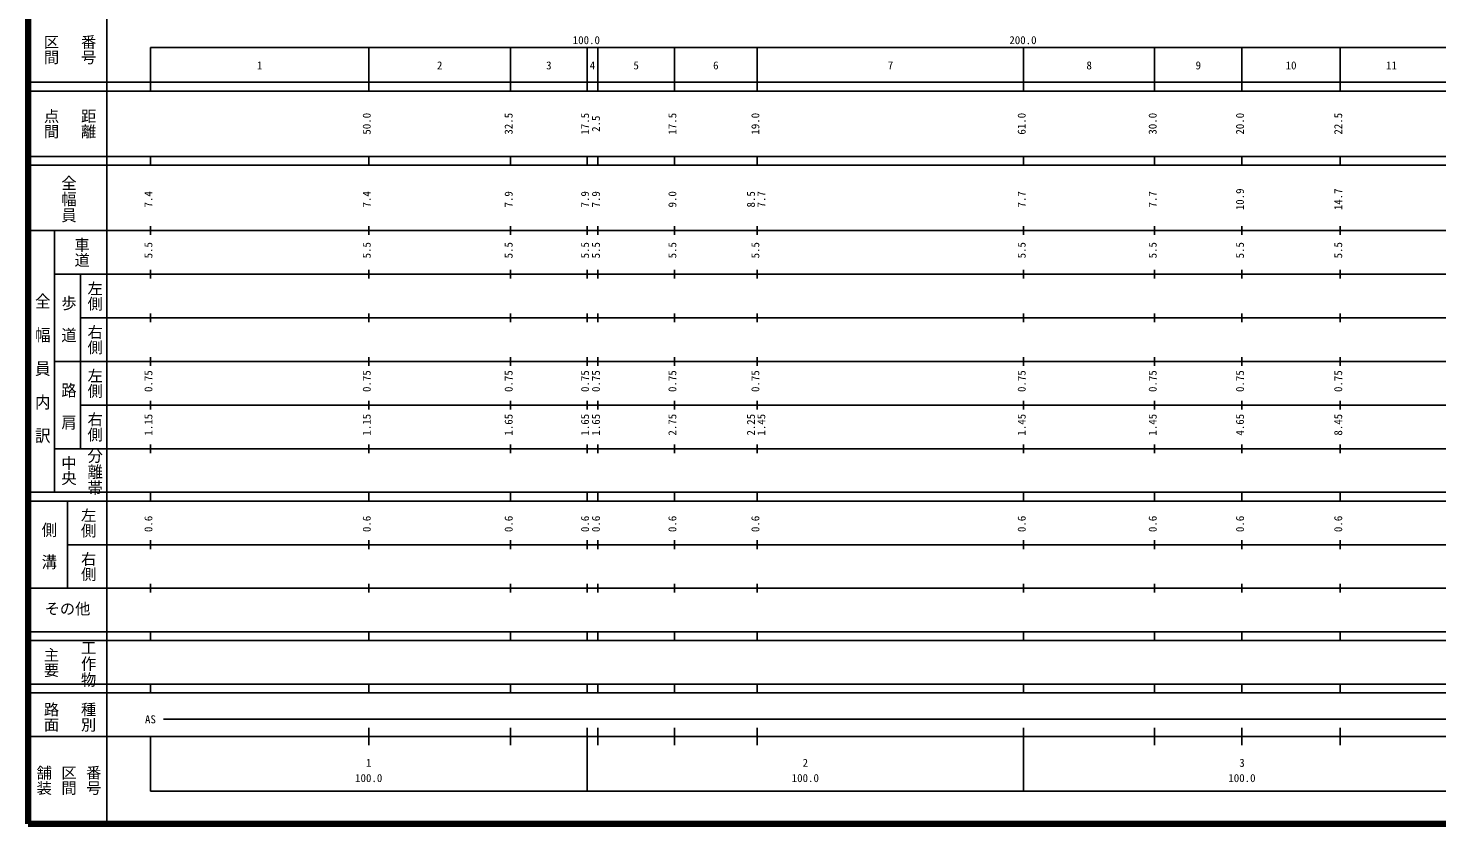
# Model space of a CAD drawing. Units: millimetres on the paper. Extents: x 40 to 680, y 20 to 380.
# Drawn here: x 40 to 362.6, y 20 to 202.4 of the extents above; entities that cross this region are included whole.
import ezdxf
from ezdxf.enums import TextEntityAlignment as Align

# ---------------------------------------------------------------- set-up
doc = ezdxf.new("R2010")
doc.units = ezdxf.units.MM
doc.layers.add('M-TTL', color=2, linetype='Continuous', lineweight=140)
doc.layers.add('M-TTL-BAND', color=7, linetype='Continuous', lineweight=25)
doc.styles.add('@ＭＳ ゴシック', font='')
doc.styles.add('ＭＳ ゴシック', font='')
doc.styles.get('@ＭＳ ゴシック').set_extended_font_data('@MS Gothic')
doc.styles.get('ＭＳ ゴシック').set_extended_font_data('MS Gothic')

msp = doc.modelspace()

# ---------------------------------------------------------------- linework, layer by layer
at = {"layer": 'M-TTL'}
for p, q in [((40, 380), (40, 20)), ((40, 20), (680, 20))]:
    msp.add_line(p, q, dxfattribs=at)
at = {"layer": 'M-TTL-BAND'}
for p, q in [((58, 370), (58, 20)), ((68, 198), (579, 198)), ((68, 198), (68, 188)), ((118, 188), (118, 198)), ((150.5, 188), (150.5, 198)), ((168, 188), (168, 198)), ((170.5, 188), (170.5, 198)), ((188, 188), (188, 198)), ((207, 188), (207, 198)), ((268, 188), (268, 198)), ((298, 188), (298, 198)), ((318, 188), (318, 198)), ((340.5, 188), (340.5, 198)), ((40, 190), (579, 190)), ((40, 188), (579, 188)), ((40, 173), (579, 173)), ((40, 171), (579, 171)), ((68, 171), (68, 173)), ((118, 171), (118, 173)), ((150.5, 171), (150.5, 173)), ((168, 171), (168, 173)), ((170.5, 171), (170.5, 173)), ((188, 171), (188, 173)), ((207, 171), (207, 173)), ((268, 171), (268, 173)), ((298, 171), (298, 173)), ((318, 171), (318, 173)), ((340.5, 171), (340.5, 173)), ((40, 156), (579, 156)), ((46, 96), (46, 156)), ((68, 155), (68, 157)), ((118, 155), (118, 157)), ((150.5, 155), (150.5, 157)), ((168, 155), (168, 157)), ((170.5, 155), (170.5, 157)), ((188, 155), (188, 157)), ((207, 155), (207, 157)), ((268, 155), (268, 157)), ((298, 155), (298, 157)), ((318, 155), (318, 157)), ((340.5, 155), (340.5, 157)), ((46, 146), (579, 146)), ((52, 146), (52, 106)), ((68, 145), (68, 147)), ((118, 145), (118, 147)), ((150.5, 145), (150.5, 147)), ((168, 145), (168, 147)), ((170.5, 145), (170.5, 147)), ((188, 145), (188, 147)), ((207, 145), (207, 147)), ((268, 145), (268, 147)), ((298, 145), (298, 147)), ((318, 145), (318, 147)), ((340.5, 145), (340.5, 147)), ((52, 136), (579, 136)), ((68, 135), (68, 137)), ((118, 135), (118, 137)), ((150.5, 135), (150.5, 137)), ((168, 135), (168, 137)), ((170.5, 135), (170.5, 137)), ((188, 135), (188, 137)), ((207, 135), (207, 137)), ((268, 135), (268, 137)), ((298, 135), (298, 137)), ((318, 135), (318, 137)), ((340.5, 135), (340.5, 137)), ((46, 126), (579, 126)), ((68, 125), (68, 127)), ((118, 125), (118, 127)), ((150.5, 125), (150.5, 127)), ((168, 125), (168, 127)), ((170.5, 125), (170.5, 127)), ((188, 125), (188, 127)), ((207, 125), (207, 127)), ((268, 125), (268, 127)), ((298, 125), (298, 127)), ((318, 125), (318, 127)), ((340.5, 125), (340.5, 127)), ((68, 115), (68, 117)), ((118, 115), (118, 117)), ((150.5, 115), (150.5, 117)), ((168, 115), (168, 117)), ((170.5, 115), (170.5, 117)), ((188, 115), (188, 117)), ((207, 115), (207, 117)), ((268, 115), (268, 117)), ((298, 115), (298, 117)), ((318, 115), (318, 117)), ((340.5, 115), (340.5, 117)), ((52, 116), (579, 116)), ((68, 105), (68, 107)), ((118, 105), (118, 107)), ((150.5, 105), (150.5, 107)), ((168, 105), (168, 107)), ((170.5, 105), (170.5, 107)), ((188, 105), (188, 107)), ((207, 105), (207, 107)), ((268, 105), (268, 107)), ((298, 105), (298, 107)), ((318, 105), (318, 107)), ((340.5, 105), (340.5, 107)), ((46, 106), (579, 106)), ((40, 96), (579, 96)), ((40, 94), (579, 94)), ((49, 94), (49, 74)), ((68, 94), (68, 96)), ((118, 94), (118, 96)), ((150.5, 94), (150.5, 96)), ((168, 94), (168, 96)), ((170.5, 94), (170.5, 96)), ((188, 94), (188, 96)), ((207, 94), (207, 96)), ((268, 94), (268, 96)), ((298, 94), (298, 96)), ((318, 94), (318, 96)), ((340.5, 94), (340.5, 96)), ((49, 84), (579, 84)), ((68, 83), (68, 85)), ((118, 83), (118, 85)), ((150.5, 83), (150.5, 85)), ((168, 83), (168, 85)), ((170.5, 83), (170.5, 85)), ((188, 83), (188, 85)), ((207, 83), (207, 85)), ((268, 83), (268, 85)), ((298, 83), (298, 85)), ((318, 83), (318, 85)), ((340.5, 83), (340.5, 85)), ((68, 73), (68, 75)), ((118, 73), (118, 75)), ((150.5, 73), (150.5, 75)), ((168, 73), (168, 75)), ((170.5, 73), (170.5, 75)), ((188, 73), (188, 75)), ((207, 73), (207, 75)), ((268, 73), (268, 75)), ((298, 73), (298, 75)), ((318, 73), (318, 75)), ((340.5, 73), (340.5, 75)), ((40, 74), (579, 74)), ((40, 64), (579, 64)), ((40, 62), (579, 62)), ((68, 62), (68, 64)), ((118, 62), (118, 64)), ((150.5, 62), (150.5, 64)), ((168, 62), (168, 64)), ((170.5, 62), (170.5, 64)), ((188, 62), (188, 64)), ((207, 62), (207, 64)), ((268, 62), (268, 64)), ((298, 62), (298, 64)), ((318, 62), (318, 64)), ((340.5, 62), (340.5, 64)), ((40, 52), (579, 52)), ((68, 50), (68, 52)), ((118, 50), (118, 52)), ((150.5, 50), (150.5, 52)), ((168, 50), (168, 52)), ((170.5, 50), (170.5, 52)), ((188, 50), (188, 52)), ((207, 50), (207, 52)), ((268, 50), (268, 52)), ((298, 50), (298, 52)), ((318, 50), (318, 52)), ((340.5, 50), (340.5, 52)), ((40, 50), (579, 50)), ((71, 44), (565, 44)), ((118, 38), (118, 42)), ((150.5, 38), (150.5, 42)), ((168, 27.5), (168, 42)), ((170.5, 38), (170.5, 42)), ((188, 38), (188, 42)), ((207, 38), (207, 42)), ((268, 27.5), (268, 42)), ((298, 38), (298, 42)), ((318, 38), (318, 42)), ((340.5, 38), (340.5, 42)), ((40, 40), (579, 40)), ((68, 40), (68, 27.5)), ((68, 27.5), (579, 27.5))]:
    msp.add_line(p, q, dxfattribs=at)

# ---------------------------------------------------------------- texts
for s, height, rotation, style, p in [('区間', 2.566, 270, '@ＭＳ ゴシック', (43.25, 201)), ('番号', 2.566, 270, '@ＭＳ ゴシック', (51.75, 201)), ('点間', 2.566, 270, '@ＭＳ ゴシック', (43.25, 184)), ('距離', 2.566, 270, '@ＭＳ ゴシック', (51.75, 184)), ('50.0', 1.833, 90, 'ＭＳ ゴシック', (119, 178)), ('32.5', 1.833, 90, 'ＭＳ ゴシック', (151.5, 178)), ('17.5', 1.833, 90, 'ＭＳ ゴシック', (169, 178)), ('2.5', 1.833, 90, 'ＭＳ ゴシック', (171.5, 178.625)), ('17.5', 1.833, 90, 'ＭＳ ゴシック', (189, 178)), ('19.0', 1.833, 90, 'ＭＳ ゴシック', (208, 178)), ('61.0', 1.833, 90, 'ＭＳ ゴシック', (269, 178)), ('30.0', 1.833, 90, 'ＭＳ ゴシック', (299, 178)), ('20.0', 1.833, 90, 'ＭＳ ゴシック', (319, 178)), ('22.5', 1.833, 90, 'ＭＳ ゴシック', (341.5, 178)), ('7.4', 1.833, 90, 'ＭＳ ゴシック', (69, 161.299)), ('7.4', 1.833, 90, 'ＭＳ ゴシック', (119, 161.299)), ('7.9', 1.833, 90, 'ＭＳ ゴシック', (151.5, 161.299)), ('7.9', 1.833, 90, 'ＭＳ ゴシック', (169, 161.299)), ('7.9', 1.833, 90, 'ＭＳ ゴシック', (171.5, 161.299)), ('9.0', 1.833, 90, 'ＭＳ ゴシック', (189, 161.299)), ('8.5', 1.833, 90, 'ＭＳ ゴシック', (207, 161.299)), ('7.7', 1.833, 90, 'ＭＳ ゴシック', (209.37, 161.299)), ('7.7', 1.833, 90, 'ＭＳ ゴシック', (269, 161.299)), ('7.7', 1.833, 90, 'ＭＳ ゴシック', (299, 161.299)), ('10.9', 1.833, 90, 'ＭＳ ゴシック', (319, 160.674)), ('14.7', 1.833, 90, 'ＭＳ ゴシック', (341.5, 160.674)), ('車道', 2.566, 270, '@ＭＳ ゴシック', (50.25, 154.5)), ('5.5', 1.833, 90, 'ＭＳ ゴシック', (69, 149.625)), ('5.5', 1.833, 90, 'ＭＳ ゴシック', (119, 149.625)), ('5.5', 1.833, 90, 'ＭＳ ゴシック', (151.5, 149.625)), ('5.5', 1.833, 90, 'ＭＳ ゴシック', (169, 149.625)), ('5.5', 1.833, 90, 'ＭＳ ゴシック', (171.5, 149.625)), ('5.5', 1.833, 90, 'ＭＳ ゴシック', (189, 149.625)), ('5.5', 1.833, 90, 'ＭＳ ゴシック', (208, 149.625)), ('5.5', 1.833, 90, 'ＭＳ ゴシック', (269, 149.625)), ('5.5', 1.833, 90, 'ＭＳ ゴシック', (299, 149.625)), ('5.5', 1.833, 90, 'ＭＳ ゴシック', (319, 149.625)), ('5.5', 1.833, 90, 'ＭＳ ゴシック', (341.5, 149.625)), ('左側', 2.566, 270, '@ＭＳ ゴシック', (53.25, 144.5)), ('右側', 2.566, 270, '@ＭＳ ゴシック', (53.25, 134.5)), ('左側', 2.566, 270, '@ＭＳ ゴシック', (53.25, 124.5)), ('0.75', 1.833, 90, 'ＭＳ ゴシック', (69, 119)), ('0.75', 1.833, 90, 'ＭＳ ゴシック', (119, 119)), ('0.75', 1.833, 90, 'ＭＳ ゴシック', (151.5, 119)), ('0.75', 1.833, 90, 'ＭＳ ゴシック', (169, 119)), ('0.75', 1.833, 90, 'ＭＳ ゴシック', (171.5, 119)), ('0.75', 1.833, 90, 'ＭＳ ゴシック', (189, 119)), ('0.75', 1.833, 90, 'ＭＳ ゴシック', (208, 119)), ('0.75', 1.833, 90, 'ＭＳ ゴシック', (269, 119)), ('0.75', 1.833, 90, 'ＭＳ ゴシック', (299, 119)), ('0.75', 1.833, 90, 'ＭＳ ゴシック', (319, 119)), ('0.75', 1.833, 90, 'ＭＳ ゴシック', (341.5, 119)), ('右側', 2.566, 270, '@ＭＳ ゴシック', (53.25, 114.5)), ('1.15', 1.833, 90, 'ＭＳ ゴシック', (69, 109)), ('1.15', 1.833, 90, 'ＭＳ ゴシック', (119, 109)), ('1.65', 1.833, 90, 'ＭＳ ゴシック', (151.5, 109)), ('1.65', 1.833, 90, 'ＭＳ ゴシック', (169, 109)), ('1.65', 1.833, 90, 'ＭＳ ゴシック', (171.5, 109)), ('2.75', 1.833, 90, 'ＭＳ ゴシック', (189, 109)), ('2.25', 1.833, 90, 'ＭＳ ゴシック', (207, 109)), ('1.45', 1.833, 90, 'ＭＳ ゴシック', (209.37, 109)), ('1.45', 1.833, 90, 'ＭＳ ゴシック', (269, 109)), ('1.45', 1.833, 90, 'ＭＳ ゴシック', (299, 109)), ('4.65', 1.833, 90, 'ＭＳ ゴシック', (319, 109)), ('8.45', 1.833, 90, 'ＭＳ ゴシック', (341.5, 109)), ('中央', 2.566, 270, '@ＭＳ ゴシック', (47.25, 104.5)), ('左側', 2.566, 270, '@ＭＳ ゴシック', (51.75, 92.5)), ('0.6', 1.833, 90, 'ＭＳ ゴシック', (69, 86.889)), ('0.6', 1.833, 90, 'ＭＳ ゴシック', (119, 86.889)), ('0.6', 1.833, 90, 'ＭＳ ゴシック', (151.5, 86.889)), ('0.6', 1.833, 90, 'ＭＳ ゴシック', (169, 86.889)), ('0.6', 1.833, 90, 'ＭＳ ゴシック', (171.5, 86.889)), ('0.6', 1.833, 90, 'ＭＳ ゴシック', (189, 86.889)), ('0.6', 1.833, 90, 'ＭＳ ゴシック', (208, 86.889)), ('0.6', 1.833, 90, 'ＭＳ ゴシック', (269, 86.889)), ('0.6', 1.833, 90, 'ＭＳ ゴシック', (299, 86.889)), ('0.6', 1.833, 90, 'ＭＳ ゴシック', (319, 86.889)), ('0.6', 1.833, 90, 'ＭＳ ゴシック', (341.5, 86.889)), ('右側', 2.566, 270, '@ＭＳ ゴシック', (51.75, 82.5)), ('主要', 2.566, 270, '@ＭＳ ゴシック', (43.25, 60.5)), ('路面', 2.566, 270, '@ＭＳ ゴシック', (43.25, 48)), ('種別', 2.566, 270, '@ＭＳ ゴシック', (51.75, 48)), ('舗装', 2.566, 270, '@ＭＳ ゴシック', (41.583, 33.5)), ('区間', 2.566, 270, '@ＭＳ ゴシック', (47.25, 33.5)), ('番号', 2.566, 270, '@ＭＳ ゴシック', (52.917, 33.5))]:
    msp.add_text(s, height=height, rotation=rotation, dxfattribs=dict(at, style=style)).set_placement(p, align=Align.BOTTOM_LEFT)
at = {"layer": 'M-TTL-BAND', "style": 'ＭＳ ゴシック'}
for s, height, p in [('100.0', 1.833, (164.719, 198.195)), ('200.0', 1.833, (264.719, 198.195)), ('1', 1.833, (92.375, 192.405)), ('2', 1.833, (133.625, 192.405)), ('3', 1.833, (158.625, 192.405)), ('4', 1.833, (168.625, 192.405)), ('5', 1.833, (178.625, 192.405)), ('6', 1.833, (196.875, 192.405)), ('7', 1.833, (236.875, 192.405)), ('8', 1.833, (282.375, 192.405)), ('9', 1.833, (307.375, 192.405)), ('10', 1.833, (328, 192.405)), ('11', 1.833, (351, 192.405)), ('その他', 2.566, (43.75, 67.25)), ('AS', 1.833, (66.75, 42.5)), ('1', 1.833, (117.375, 32.523)), ('2', 1.833, (217.375, 32.523)), ('3', 1.833, (317.375, 32.523)), ('100.0', 1.833, (114.875, 29.033)), ('100.0', 1.833, (214.875, 29.033)), ('100.0', 1.833, (314.875, 29.033))]:
    msp.add_text(s, height=height, dxfattribs=at).set_placement(p, align=Align.BOTTOM_LEFT)
at = {"layer": 'M-TTL-BAND', "style": '@ＭＳ ゴシック'}
for s, width, p in [('全幅員', 1.05, (47.25, 168.75)), ('全\u3000幅\u3000員\u3000内\u3000訳', 1.1, (41.25, 141.75)), ('歩\u3000道', 1.05, (47.25, 141.25)), ('路\u3000肩', 1.05, (47.25, 121.25)), ('分離帯', 1.05, (53.25, 106.25)), ('側\u3000溝', 1.05, (42.75, 89.25)), ('工作物', 1.05, (51.75, 62.25))]:
    msp.add_text(s, height=2.566, rotation=270, dxfattribs=dict(at, width=width)).set_placement(p, align=Align.BOTTOM_LEFT)

doc.saveas('drawing.dxf')
